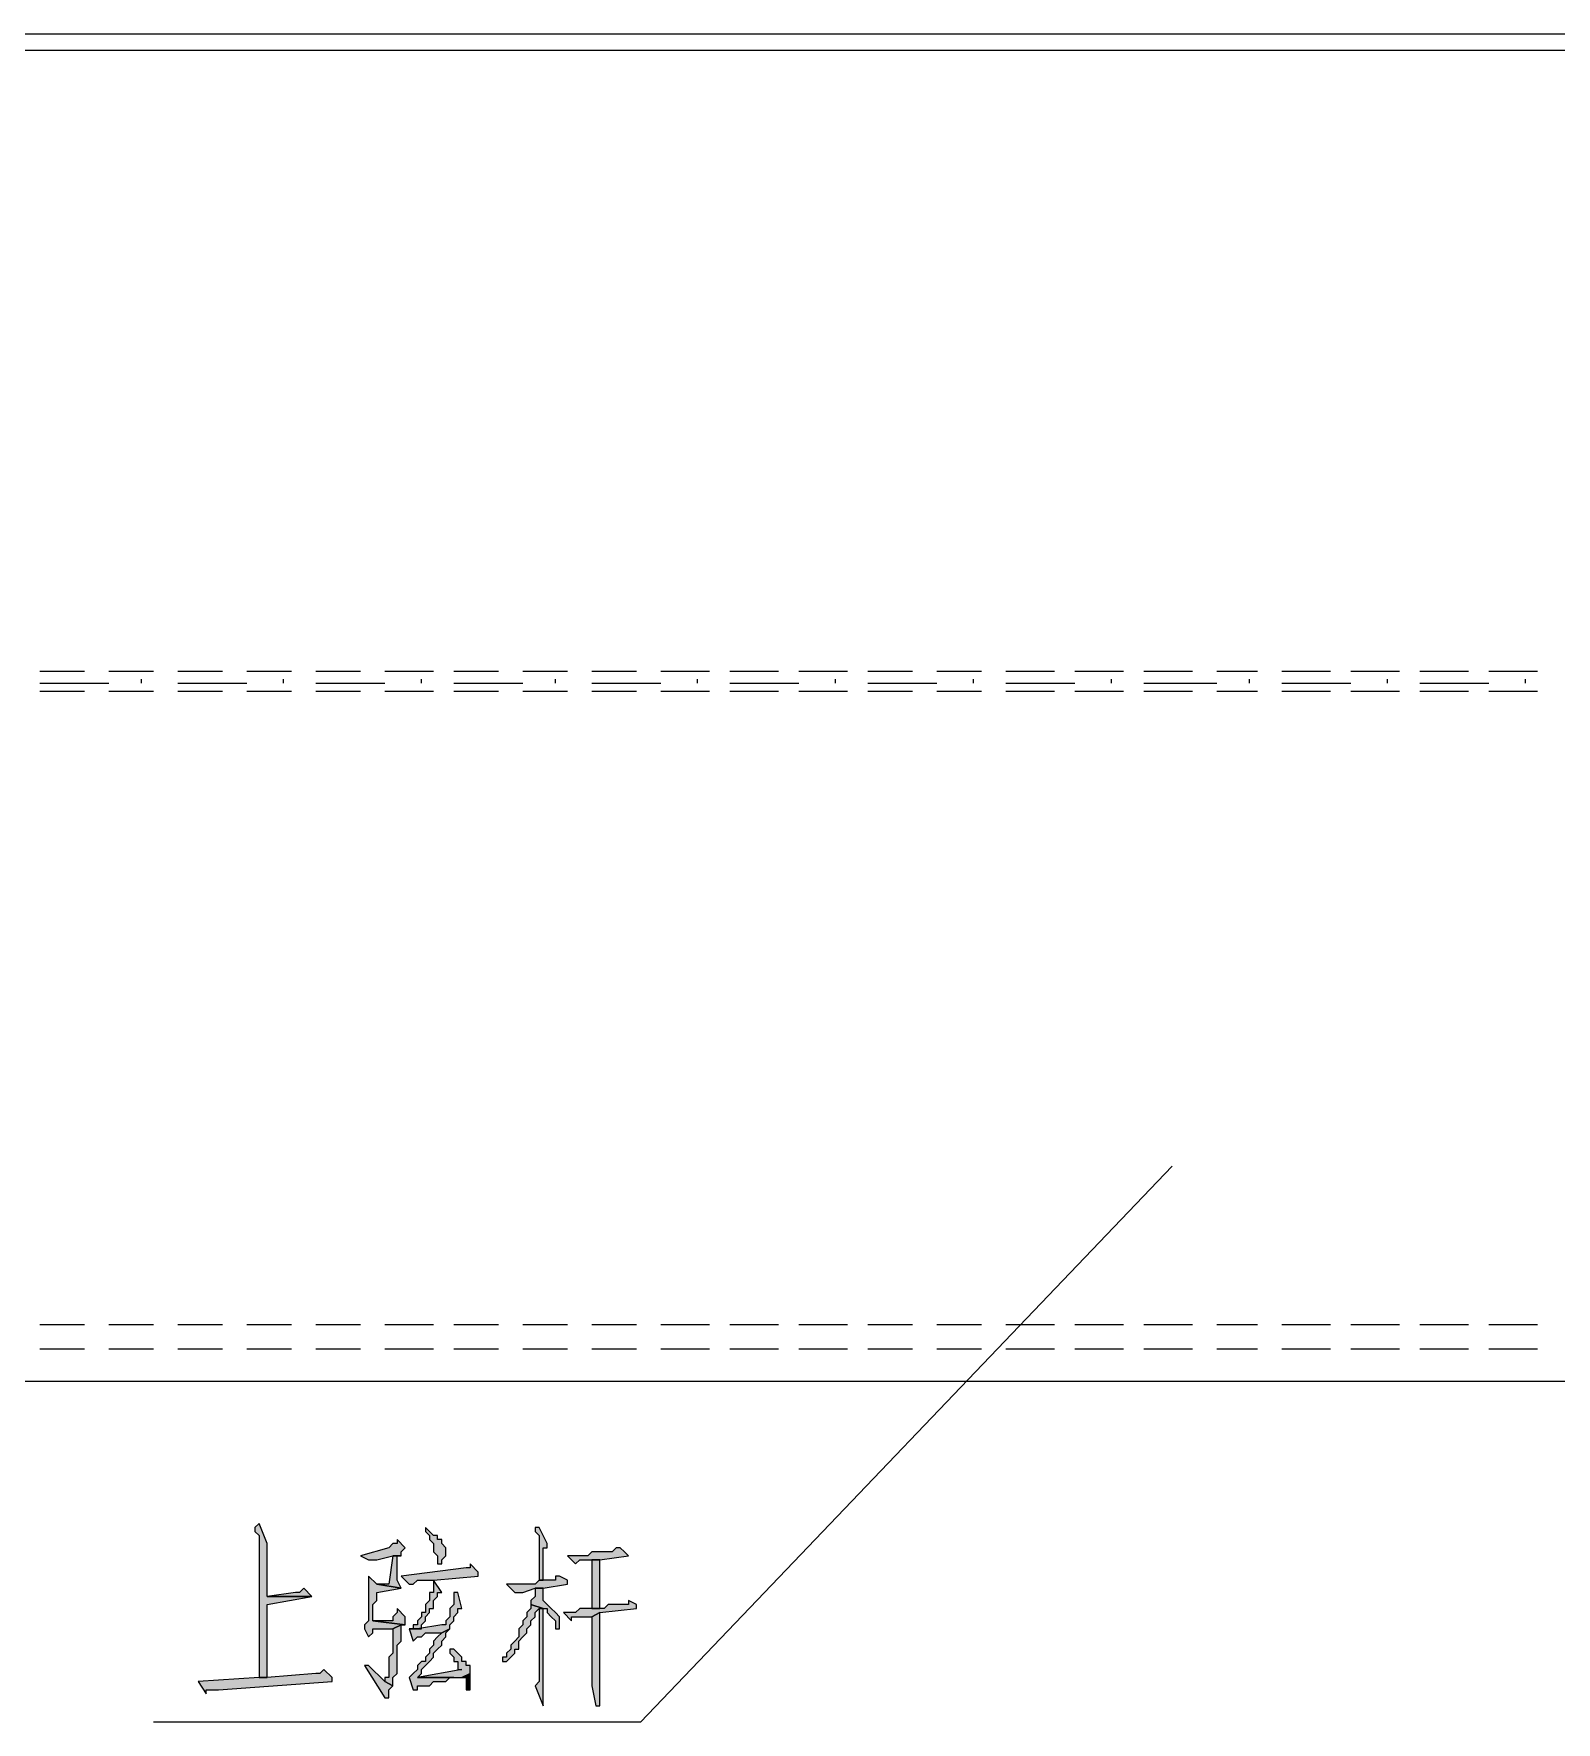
# Model space of a CAD drawing. Header units: millimetres. Extents: x 6 to 291, y 4 to 206.
# Drawn here: x 142.3 to 158.18, y 151.68 to 169.29 of the extents above; entities that cross this region are included whole.
import ezdxf

# ---------------------------------------------------------------- set-up
doc = ezdxf.new("R2010")
doc.units = ezdxf.units.MM
doc.layers.add('C00-00-00', color=7, linetype='Continuous')

msp = doc.modelspace()

# ---------------------------------------------------------------- hatches: boundary and pattern name
at = {"layer": 'C00-00-00'}
h = msp.add_hatch(color=256, dxfattribs=at)
h.dxf.hatch_style = 2
h.paths.add_polyline_path([(144.652992, 153.754669), (144.610659, 153.712336), (144.610659, 153.670003), (144.652992, 153.627669), (144.652992, 152.146003), (144.737659, 152.146003), (144.737659, 152.908003), (145.203326, 152.992669), (144.737659, 152.992669), (144.737659, 153.035003), (144.737659, 153.458336), (144.737659, 153.500669), (144.737659, 153.543003)])
h = msp.add_hatch(color=256, dxfattribs=at)
h.dxf.hatch_style = 2
h.paths.add_polyline_path([(146.092326, 153.585336), (146.092326, 153.543003), (146.049993, 153.543003), (146.00766, 153.500669), (145.711326, 153.416003), (145.795993, 153.373669), (145.838326, 153.373669), (145.88066, 153.373669), (146.049993, 153.416003), (146.13466, 153.416003), (146.13466, 153.458336), (146.176993, 153.500669)])
h = msp.add_hatch(color=256, dxfattribs=at)
h.dxf.hatch_style = 2
h.paths.add_polyline_path([(146.388674, 153.712335), (146.388674, 153.670002), (146.431008, 153.627668), (146.431008, 153.585335), (146.473341, 153.543002), (146.473341, 153.500668), (146.473341, 153.458335), (146.515674, 153.416002), (146.515674, 153.373668), (146.515674, 153.331335), (146.558008, 153.331335), (146.558008, 153.373668), (146.600341, 153.416002), (146.600341, 153.500668), (146.558008, 153.543002), (146.558008, 153.585335), (146.515674, 153.585335), (146.515674, 153.627668), (146.473341, 153.627668), (146.431008, 153.670002)])
h = msp.add_hatch(color=256, dxfattribs=at)
h.dxf.hatch_style = 2
h.paths.add_polyline_path([(147.574003, 153.712335), (147.531669, 153.712335), (147.531669, 153.670002), (147.574003, 153.627668), (147.574003, 153.162002), (147.616336, 153.162002), (147.616336, 153.289002), (147.616336, 153.331335), (147.616336, 153.500668), (147.658669, 153.500668), (147.658669, 153.543002)])
h = msp.add_hatch(color=256, dxfattribs=at)
h.dxf.hatch_style = 2
h.paths.add_polyline_path([(146.134669, 153.416003), (146.050002, 153.416003), (146.007669, 153.11967), (145.880669, 153.11967), (146.134669, 153.077336), (146.092335, 153.162003), (146.092335, 153.24667), (146.092335, 153.289003), (146.092335, 153.416003)])
h = msp.add_hatch(color=256, dxfattribs=at)
h.dxf.hatch_style = 2
h.paths.add_polyline_path([(148.420672, 153.500668), (148.378339, 153.500668), (148.336006, 153.458334), (148.251339, 153.458334), (148.209006, 153.458334), (148.124339, 153.458334), (148.082006, 153.416001), (147.912672, 153.416001), (147.870339, 153.416001), (147.955006, 153.331334), (147.997339, 153.373668), (148.124339, 153.373668), (148.209006, 153.373668), (148.505339, 153.416001), (148.463006, 153.458334)])
h = msp.add_hatch(color=256, dxfattribs=at)
h.dxf.hatch_style = 2
h.paths.add_polyline_path([(146.854328, 153.331334), (146.854328, 153.289001), (146.811994, 153.289001), (146.134661, 153.204334), (146.219328, 153.119668), (146.261661, 153.119668), (146.303994, 153.162001), (146.473328, 153.162001), (146.938994, 153.204334), (146.938994, 153.246668)])
h = msp.add_hatch(color=256, dxfattribs=at)
h.dxf.hatch_style = 2
h.paths.add_polyline_path([(148.208993, 153.373669), (148.12434, 153.373669), (148.12434, 153.289004), (148.12434, 152.865669), (148.208993, 152.865669)])
h = msp.add_hatch(color=256, dxfattribs=at)
h.dxf.hatch_style = 2
h.paths.add_polyline_path([(145.118661, 153.077337), (145.076328, 153.035003), (145.033995, 153.035003), (144.737661, 152.99267), (145.203328, 152.99267)])
h = msp.add_hatch(color=256, dxfattribs=at)
h.dxf.hatch_style = 2
h.paths.add_polyline_path([(145.795994, 153.204336), (145.795994, 153.162002), (145.795994, 153.119669), (145.795994, 152.992669), (145.795994, 152.908002), (145.795994, 152.738669), (145.753661, 152.696336), (145.753661, 152.654002), (145.795994, 152.569336), (145.838328, 152.611669), (145.838328, 152.654002), (145.965328, 152.654002), (146.007661, 152.654002), (146.049994, 152.654002), (146.134661, 152.696336), (146.176994, 152.696336), (145.838328, 152.738669), (145.838328, 152.908002), (145.880661, 152.950336), (145.880661, 153.035002), (146.134661, 153.077336), (145.880661, 153.119669)])
h = msp.add_hatch(color=256, dxfattribs=at)
h.dxf.hatch_style = 2
h.paths.add_polyline_path([(146.473327, 153.162001), (146.473327, 153.119668), (146.473327, 153.035001), (146.430994, 153.035001), (146.430994, 152.992668), (146.430994, 152.950334), (146.38866, 152.908001), (146.38866, 152.865668), (146.38866, 152.823334), (146.346327, 152.823334), (146.346327, 152.781001), (146.303994, 152.738668), (146.303994, 152.696334), (146.26166, 152.696334), (146.26166, 152.654001), (146.219327, 152.654001), (146.303994, 152.654001), (146.346327, 152.654001), (146.346327, 152.696334), (146.38866, 152.738668), (146.38866, 152.781001), (146.430994, 152.823334), (146.430994, 152.865668), (146.473327, 152.865668), (146.473327, 152.908001), (146.473327, 152.950334), (146.51566, 152.992668), (146.51566, 153.035001), (146.557994, 153.035001)])
h = msp.add_hatch(color=256, dxfattribs=at)
h.dxf.hatch_style = 2
h.paths.add_polyline_path([(147.785666, 153.204336), (147.743333, 153.204336), (147.743333, 153.162002), (147.700999, 153.162002), (147.658666, 153.162002), (147.573999, 153.162002), (147.531666, 153.119669), (147.404666, 153.119669), (147.362333, 153.119669), (147.235333, 153.119669), (147.319999, 153.035002), (147.362333, 153.035002), (147.404666, 153.035002), (147.531666, 153.077336), (147.616333, 153.077336), (147.870333, 153.119669), (147.870333, 153.162002)])
h = msp.add_hatch(color=256, dxfattribs=at)
h.dxf.hatch_style = 2
h.paths.add_polyline_path([(147.616329, 153.077337), (147.531662, 153.077337), (147.531662, 153.035003), (147.531662, 152.99267), (147.489329, 152.950337), (147.489329, 152.908003), (147.616329, 152.86567), (147.658662, 152.86567), (147.658662, 152.823337), (147.700996, 152.781003), (147.743329, 152.73867), (147.743329, 152.696337), (147.743329, 152.654003), (147.785662, 152.654003), (147.785662, 152.696337), (147.785662, 152.781003), (147.743329, 152.823337), (147.700996, 152.86567), (147.658662, 152.908003), (147.616329, 152.950337)])
h = msp.add_hatch(color=256, dxfattribs=at)
h.dxf.hatch_style = 2
h.paths.add_polyline_path([(146.092326, 152.865669), (146.092326, 152.823336), (146.049993, 152.781002), (146.049993, 152.738669), (146.00766, 152.738669), (145.838326, 152.738669), (146.176993, 152.696336), (146.176993, 152.781002)])
h = msp.add_hatch(color=256, dxfattribs=at)
h.dxf.hatch_style = 2
h.paths.add_polyline_path([(146.685006, 153.035002), (146.685006, 152.992669), (146.685006, 152.950336), (146.685006, 152.908002), (146.642673, 152.865669), (146.642673, 152.823336), (146.642673, 152.781002), (146.60034, 152.738669), (146.60034, 152.696336), (146.558006, 152.696336), (146.304006, 152.654002), (146.21934, 152.654002), (146.261673, 152.527002), (146.304006, 152.569336), (146.34634, 152.569336), (146.388673, 152.611669), (146.47334, 152.611669), (146.515673, 152.611669), (146.558006, 152.611669), (146.642673, 152.654002), (146.642673, 152.696336), (146.685006, 152.738669), (146.685006, 152.781002), (146.72734, 152.823336), (146.72734, 152.865669), (146.769673, 152.865669), (146.72734, 153.035002)])
h = msp.add_hatch(color=256, dxfattribs=at)
h.dxf.hatch_style = 2
h.paths.add_polyline_path([(147.489334, 152.908004), (147.489334, 152.86567), (147.447001, 152.823337), (147.447001, 152.781004), (147.404667, 152.73867), (147.404667, 152.696337), (147.362334, 152.654004), (147.362334, 152.61167), (147.362334, 152.569337), (147.320001, 152.527004), (147.277667, 152.48467), (147.277667, 152.442337), (147.235334, 152.400004), (147.235334, 152.35767), (147.193001, 152.35767), (147.193001, 152.315337), (147.235334, 152.315337), (147.277667, 152.35767), (147.320001, 152.400004), (147.320001, 152.442337), (147.362334, 152.442337), (147.362334, 152.48467), (147.362334, 152.527004), (147.404667, 152.569337), (147.447001, 152.61167), (147.447001, 152.654004), (147.489334, 152.696337), (147.489334, 152.73867), (147.531667, 152.781004), (147.531667, 152.823337), (147.574001, 152.86567), (147.616334, 152.86567)])
h = msp.add_hatch(color=256, dxfattribs=at)
h.dxf.hatch_style = 2
h.paths.add_polyline_path([(147.616329, 152.865669), (147.573996, 152.865669), (147.573996, 152.823336), (147.573996, 152.103669), (147.531662, 152.061336), (147.616329, 151.849669), (147.616329, 152.103669)])
h = msp.add_hatch(color=256, dxfattribs=at)
h.dxf.hatch_style = 2
h.paths.add_polyline_path([(148.505341, 152.950338), (148.505341, 152.908004), (148.420674, 152.908004), (148.293674, 152.908004), (148.251341, 152.865671), (148.124341, 152.865671), (148.082008, 152.865671), (147.997341, 152.865671), (147.955008, 152.823338), (147.828008, 152.823338), (147.912674, 152.738671), (147.912674, 152.781004), (147.955008, 152.781004), (147.997341, 152.781004), (148.124341, 152.781004), (148.209008, 152.823338), (148.590008, 152.865671), (148.590008, 152.908004)])
h = msp.add_hatch(color=256, dxfattribs=at)
h.dxf.hatch_style = 2
h.paths.add_polyline_path([(146.134669, 152.696336), (146.050002, 152.654003), (146.050002, 152.611669), (146.050002, 152.400003), (146.007669, 152.357669), (146.007669, 152.230669), (146.007669, 152.146003), (145.965335, 152.146003), (145.965335, 152.103669), (146.050002, 152.061336), (146.050002, 152.103669), (146.050002, 152.146003), (146.092335, 152.188336), (146.092335, 152.273003), (146.092335, 152.315336), (146.092335, 152.357669), (146.092335, 152.484669), (146.134669, 152.527003), (146.134669, 152.654003)])
h = msp.add_hatch(color=256, dxfattribs=at)
h.dxf.hatch_style = 2
h.paths.add_polyline_path([(148.208993, 152.823335), (148.124326, 152.781001), (148.124326, 152.146001), (148.124326, 152.103668), (148.124326, 152.061335), (148.16666, 151.849668), (148.208993, 151.849668), (148.208993, 152.103668)])
h = msp.add_hatch(color=256, dxfattribs=at)
h.dxf.hatch_style = 2
h.paths.add_polyline_path([(146.642664, 152.654002), (146.557997, 152.611668), (146.515664, 152.569335), (146.473331, 152.527002), (146.473331, 152.484668), (146.430997, 152.442335), (146.430997, 152.400002), (146.388664, 152.357668), (146.388664, 152.315335), (146.346331, 152.315335), (146.303997, 152.273002), (146.303997, 152.230668), (146.261664, 152.188335), (146.219331, 152.146002), (146.261664, 152.019002), (146.303997, 152.019002), (146.303997, 152.061335), (146.346331, 152.061335), (146.388664, 152.061335), (146.430997, 152.061335), (146.473331, 152.103668), (146.515664, 152.103668), (146.557997, 152.103668), (146.600331, 152.103668), (146.642664, 152.146002), (146.684997, 152.146002), (146.303997, 152.146002), (146.346331, 152.188335), (146.346331, 152.230668), (146.388664, 152.273002), (146.430997, 152.315335), (146.473331, 152.357668), (146.473331, 152.400002), (146.515664, 152.442335), (146.557997, 152.484668), (146.557997, 152.527002), (146.600331, 152.569335), (146.600331, 152.611668)])
h = msp.add_hatch(color=256, dxfattribs=at)
h.dxf.hatch_style = 2
h.paths.add_polyline_path([(146.642664, 152.442334), (146.642664, 152.400001), (146.684997, 152.357668), (146.684997, 152.315334), (146.727331, 152.315334), (146.727331, 152.273001), (146.727331, 152.230668), (146.769664, 152.230668), (146.303997, 152.146001), (146.684997, 152.146001), (146.769664, 152.146001), (146.854331, 152.188334), (146.854331, 152.273001), (146.811997, 152.273001), (146.811997, 152.315334), (146.769664, 152.315334), (146.769664, 152.357668), (146.727331, 152.400001), (146.684997, 152.442334)])
h = msp.add_hatch(color=256, dxfattribs=at)
h.dxf.hatch_style = 2
h.paths.add_polyline_path([(145.330341, 152.230671), (145.288008, 152.188337), (145.245674, 152.188337), (144.737674, 152.146004), (144.653008, 152.146004), (144.018008, 152.103671), (144.102674, 151.976671), (144.102674, 152.019004), (144.145008, 152.019004), (144.187341, 152.019004), (144.229674, 152.019004), (145.415008, 152.103671), (145.415008, 152.146004)])
h = msp.add_hatch(color=256, dxfattribs=at)
h.dxf.hatch_style = 2
h.paths.add_polyline_path([(145.795994, 152.273001), (145.753661, 152.273001), (145.965328, 151.934334), (146.007661, 151.934334), (146.007661, 151.976668), (146.007661, 152.019001), (146.049994, 152.061334), (145.965328, 152.103668)])
h = msp.add_hatch(color=256, dxfattribs=at)
h.dxf.hatch_style = 2
h.paths.add_polyline_path([(146.854328, 152.188336), (146.769661, 152.146003), (146.811994, 152.146003), (146.811994, 152.10367), (146.811994, 152.061336), (146.811994, 152.019003), (146.854328, 152.019003), (146.854328, 152.061336), (146.854328, 152.10367)])

# ---------------------------------------------------------------- linework, layer by layer
at = {"layer": 'C00-00-00', "lineweight": 5}
for points in [[(39.920335, 169.291003), (184.615669, 169.291003)], [(39.920335, 169.12167), (184.615669, 169.12167)], [(142.367004, 162.644671), (142.832674, 162.644671)], [(143.086663, 162.644671), (143.552333, 162.644671)], [(143.425338, 162.517668), (143.425338, 162.560002)], [(143.806339, 162.644671), (144.272008, 162.644671)], [(144.525997, 162.644671), (144.991667, 162.644671)], [(144.906998, 162.517668), (144.906998, 162.560002)], [(145.245672, 162.644671), (145.711326, 162.644671)], [(145.965331, 162.644671), (146.473327, 162.644671)], [(146.346332, 162.517668), (146.346332, 162.560002)], [(146.685006, 162.644671), (147.15066, 162.644671)], [(147.404665, 162.644671), (147.870335, 162.644671)], [(147.74334, 162.517668), (147.74334, 162.560002)], [(148.12434, 162.644671), (148.589994, 162.644671)], [(148.843999, 162.644671), (149.351995, 162.644671)], [(149.225, 162.517668), (149.225, 162.560002)], [(149.563674, 162.644671), (150.07167, 162.644671)], [(150.283333, 162.644671), (150.791329, 162.644671)], [(150.664334, 162.517668), (150.664334, 162.560002)], [(151.002992, 162.644671), (151.468661, 162.644671)], [(151.722667, 162.644671), (152.188337, 162.644671)], [(152.103668, 162.517668), (152.103668, 162.560002)], [(152.442326, 162.644671), (152.950338, 162.644671)], [(153.162001, 162.644671), (153.669997, 162.644671)], [(153.543002, 162.517668), (153.543002, 162.560002)], [(153.88166, 162.644671), (154.389672, 162.644671)], [(154.643661, 162.644671), (155.067004, 162.644671)], [(154.982336, 162.517668), (154.982336, 162.560002)], [(155.320994, 162.644671), (155.829006, 162.644671)], [(156.040669, 162.644671), (156.548665, 162.644671)], [(156.42167, 162.517668), (156.42167, 162.560002)], [(156.760328, 162.644671), (157.26834, 162.644671)], [(157.480003, 162.644671), (157.987999, 162.644671)], [(157.861004, 162.517668), (157.861004, 162.560002)], [(142.367004, 162.517668), (143.086663, 162.517668)], [(142.367004, 162.433004), (142.832674, 162.433004)], [(143.086663, 162.433004), (143.552333, 162.433004)], [(143.806339, 162.517668), (144.525997, 162.517668)], [(143.806339, 162.433004), (144.272008, 162.433004)], [(144.525997, 162.433004), (144.991667, 162.433004)], [(145.245672, 162.517668), (145.965331, 162.517668)], [(145.245672, 162.433004), (145.711326, 162.433004)], [(145.965331, 162.433004), (146.473327, 162.433004)], [(146.685006, 162.517668), (147.404665, 162.517668)], [(146.685006, 162.433004), (147.15066, 162.433004)], [(147.404665, 162.433004), (147.870335, 162.433004)], [(148.12434, 162.517668), (148.843999, 162.517668)], [(148.12434, 162.433004), (148.589994, 162.433004)], [(148.843999, 162.433004), (149.351995, 162.433004)], [(149.563674, 162.517668), (150.283333, 162.517668)], [(149.563674, 162.433004), (150.07167, 162.433004)], [(150.283333, 162.433004), (150.791329, 162.433004)], [(151.002992, 162.517668), (151.722667, 162.517668)], [(151.002992, 162.433004), (151.468661, 162.433004)], [(151.722667, 162.433004), (152.188337, 162.433004)], [(152.442326, 162.517668), (153.162001, 162.517668)], [(152.442326, 162.433004), (152.950338, 162.433004)], [(153.162001, 162.433004), (153.669997, 162.433004)], [(153.88166, 162.517668), (154.643661, 162.517668)], [(153.88166, 162.433004), (154.389672, 162.433004)], [(154.643661, 162.433004), (155.067004, 162.433004)], [(155.320994, 162.517668), (156.040669, 162.517668)], [(155.320994, 162.433004), (155.829006, 162.433004)], [(156.040669, 162.433004), (156.548665, 162.433004)], [(156.760328, 162.517668), (157.480003, 162.517668)], [(156.760328, 162.433004), (157.26834, 162.433004)], [(157.480003, 162.433004), (157.987999, 162.433004)], [(154.177992, 157.480003), (148.632336, 151.680337), (143.552333, 151.680337)], [(142.367004, 155.829002), (142.832674, 155.829002)], [(143.086663, 155.829002), (143.552333, 155.829002)], [(143.806339, 155.829002), (144.272008, 155.829002)], [(144.525997, 155.829002), (144.991667, 155.829002)], [(145.245672, 155.829002), (145.711326, 155.829002)], [(145.965331, 155.829002), (146.473327, 155.829002)], [(146.685006, 155.829002), (147.15066, 155.829002)], [(147.404665, 155.829002), (147.870335, 155.829002)], [(148.12434, 155.829002), (148.589994, 155.829002)], [(148.843999, 155.829002), (149.351995, 155.829002)], [(149.563674, 155.829002), (150.07167, 155.829002)], [(150.283333, 155.829002), (150.791329, 155.829002)], [(151.002992, 155.829002), (151.468661, 155.829002)], [(151.722667, 155.829002), (152.188337, 155.829002)], [(152.442326, 155.829002), (152.950338, 155.829002)], [(153.162001, 155.829002), (153.669997, 155.829002)], [(153.88166, 155.829002), (154.389672, 155.829002)], [(154.643661, 155.829002), (155.067004, 155.829002)], [(155.320994, 155.829002), (155.829006, 155.829002)], [(156.040669, 155.829002), (156.548665, 155.829002)], [(156.760328, 155.829002), (157.26834, 155.829002)], [(157.480003, 155.829002), (157.987999, 155.829002)], [(142.367004, 155.575004), (142.832674, 155.575004)], [(143.086663, 155.575004), (143.552333, 155.575004)], [(143.806339, 155.575004), (144.272008, 155.575004)], [(144.525997, 155.575004), (144.991667, 155.575004)], [(145.245672, 155.575004), (145.711326, 155.575004)], [(145.965331, 155.575004), (146.473327, 155.575004)], [(146.685006, 155.575004), (147.15066, 155.575004)], [(147.404665, 155.575004), (147.870335, 155.575004)], [(148.12434, 155.575004), (148.589994, 155.575004)], [(148.843999, 155.575004), (149.351995, 155.575004)], [(149.563674, 155.575004), (150.07167, 155.575004)], [(150.283333, 155.575004), (150.791329, 155.575004)], [(151.002992, 155.575004), (151.468661, 155.575004)], [(151.722667, 155.575004), (152.188337, 155.575004)], [(152.442326, 155.575004), (152.950338, 155.575004)], [(153.162001, 155.575004), (153.669997, 155.575004)], [(153.88166, 155.575004), (154.389672, 155.575004)], [(154.643661, 155.575004), (155.067004, 155.575004)], [(155.320994, 155.575004), (155.829006, 155.575004)], [(156.040669, 155.575004), (156.548665, 155.575004)], [(156.760328, 155.575004), (157.26834, 155.575004)], [(157.480003, 155.575004), (157.987999, 155.575004)], [(89.408003, 155.236338), (183.938337, 155.236338)]]:
    msp.add_lwpolyline(points, dxfattribs=at)
at = {"layer": 'C00-00-00', "lineweight": 13}
for points in [[(144.652992, 153.754669), (144.610659, 153.712336), (144.610659, 153.670003), (144.652992, 153.627669), (144.652992, 152.146003), (144.737659, 152.146003), (144.737659, 152.908003), (145.203326, 152.992669), (144.737659, 152.992669), (144.737659, 153.035003), (144.737659, 153.458336), (144.737659, 153.500669), (144.737659, 153.543003)], [(146.092326, 153.585336), (146.092326, 153.543003), (146.049993, 153.543003), (146.00766, 153.500669), (145.711326, 153.416003), (145.795993, 153.373669), (145.838326, 153.373669), (145.88066, 153.373669), (146.049993, 153.416003), (146.13466, 153.416003), (146.13466, 153.458336), (146.176993, 153.500669)], [(146.388674, 153.712335), (146.388674, 153.670002), (146.431008, 153.627668), (146.431008, 153.585335), (146.473341, 153.543002), (146.473341, 153.500668), (146.473341, 153.458335), (146.515674, 153.416002), (146.515674, 153.373668), (146.515674, 153.331335), (146.558008, 153.331335), (146.558008, 153.373668), (146.600341, 153.416002), (146.600341, 153.500668), (146.558008, 153.543002), (146.558008, 153.585335), (146.515674, 153.585335), (146.515674, 153.627668), (146.473341, 153.627668), (146.431008, 153.670002)], [(147.574003, 153.712335), (147.531669, 153.712335), (147.531669, 153.670002), (147.574003, 153.627668), (147.574003, 153.162002), (147.616336, 153.162002), (147.616336, 153.289002), (147.616336, 153.331335), (147.616336, 153.500668), (147.658669, 153.500668), (147.658669, 153.543002)], [(146.134669, 153.416003), (146.050002, 153.416003), (146.007669, 153.11967), (145.880669, 153.11967), (146.134669, 153.077336), (146.092335, 153.162003), (146.092335, 153.24667), (146.092335, 153.289003), (146.092335, 153.416003)], [(148.420672, 153.500668), (148.378339, 153.500668), (148.336006, 153.458334), (148.251339, 153.458334), (148.209006, 153.458334), (148.124339, 153.458334), (148.082006, 153.416001), (147.912672, 153.416001), (147.870339, 153.416001), (147.955006, 153.331334), (147.997339, 153.373668), (148.124339, 153.373668), (148.209006, 153.373668), (148.505339, 153.416001), (148.463006, 153.458334)], [(146.854328, 153.331334), (146.854328, 153.289001), (146.811994, 153.289001), (146.134661, 153.204334), (146.219328, 153.119668), (146.261661, 153.119668), (146.303994, 153.162001), (146.473328, 153.162001), (146.938994, 153.204334), (146.938994, 153.246668)], [(148.208993, 153.373669), (148.12434, 153.373669), (148.12434, 153.289004), (148.12434, 152.865669), (148.208993, 152.865669)], [(145.118661, 153.077337), (145.076328, 153.035003), (145.033995, 153.035003), (144.737661, 152.99267), (145.203328, 152.99267)], [(145.795994, 153.204336), (145.795994, 153.162002), (145.795994, 153.119669), (145.795994, 152.992669), (145.795994, 152.908002), (145.795994, 152.738669), (145.753661, 152.696336), (145.753661, 152.654002), (145.795994, 152.569336), (145.838328, 152.611669), (145.838328, 152.654002), (145.965328, 152.654002), (146.007661, 152.654002), (146.049994, 152.654002), (146.134661, 152.696336), (146.176994, 152.696336), (145.838328, 152.738669), (145.838328, 152.908002), (145.880661, 152.950336), (145.880661, 153.035002), (146.134661, 153.077336), (145.880661, 153.119669)], [(146.473327, 153.162001), (146.473327, 153.119668), (146.473327, 153.035001), (146.430994, 153.035001), (146.430994, 152.992668), (146.430994, 152.950334), (146.38866, 152.908001), (146.38866, 152.865668), (146.38866, 152.823334), (146.346327, 152.823334), (146.346327, 152.781001), (146.303994, 152.738668), (146.303994, 152.696334), (146.26166, 152.696334), (146.26166, 152.654001), (146.219327, 152.654001), (146.303994, 152.654001), (146.346327, 152.654001), (146.346327, 152.696334), (146.38866, 152.738668), (146.38866, 152.781001), (146.430994, 152.823334), (146.430994, 152.865668), (146.473327, 152.865668), (146.473327, 152.908001), (146.473327, 152.950334), (146.51566, 152.992668), (146.51566, 153.035001), (146.557994, 153.035001)], [(147.785666, 153.204336), (147.743333, 153.204336), (147.743333, 153.162002), (147.700999, 153.162002), (147.658666, 153.162002), (147.573999, 153.162002), (147.531666, 153.119669), (147.404666, 153.119669), (147.362333, 153.119669), (147.235333, 153.119669), (147.319999, 153.035002), (147.362333, 153.035002), (147.404666, 153.035002), (147.531666, 153.077336), (147.616333, 153.077336), (147.870333, 153.119669), (147.870333, 153.162002)], [(147.616329, 153.077337), (147.531662, 153.077337), (147.531662, 153.035003), (147.531662, 152.99267), (147.489329, 152.950337), (147.489329, 152.908003), (147.616329, 152.86567), (147.658662, 152.86567), (147.658662, 152.823337), (147.700996, 152.781003), (147.743329, 152.73867), (147.743329, 152.696337), (147.743329, 152.654003), (147.785662, 152.654003), (147.785662, 152.696337), (147.785662, 152.781003), (147.743329, 152.823337), (147.700996, 152.86567), (147.658662, 152.908003), (147.616329, 152.950337)], [(146.092326, 152.865669), (146.092326, 152.823336), (146.049993, 152.781002), (146.049993, 152.738669), (146.00766, 152.738669), (145.838326, 152.738669), (146.176993, 152.696336), (146.176993, 152.781002)], [(146.685006, 153.035002), (146.685006, 152.992669), (146.685006, 152.950336), (146.685006, 152.908002), (146.642673, 152.865669), (146.642673, 152.823336), (146.642673, 152.781002), (146.60034, 152.738669), (146.60034, 152.696336), (146.558006, 152.696336), (146.304006, 152.654002), (146.21934, 152.654002), (146.261673, 152.527002), (146.304006, 152.569336), (146.34634, 152.569336), (146.388673, 152.611669), (146.47334, 152.611669), (146.515673, 152.611669), (146.558006, 152.611669), (146.642673, 152.654002), (146.642673, 152.696336), (146.685006, 152.738669), (146.685006, 152.781002), (146.72734, 152.823336), (146.72734, 152.865669), (146.769673, 152.865669), (146.72734, 153.035002)], [(147.489334, 152.908004), (147.489334, 152.86567), (147.447001, 152.823337), (147.447001, 152.781004), (147.404667, 152.73867), (147.404667, 152.696337), (147.362334, 152.654004), (147.362334, 152.61167), (147.362334, 152.569337), (147.320001, 152.527004), (147.277667, 152.48467), (147.277667, 152.442337), (147.235334, 152.400004), (147.235334, 152.35767), (147.193001, 152.35767), (147.193001, 152.315337), (147.235334, 152.315337), (147.277667, 152.35767), (147.320001, 152.400004), (147.320001, 152.442337), (147.362334, 152.442337), (147.362334, 152.48467), (147.362334, 152.527004), (147.404667, 152.569337), (147.447001, 152.61167), (147.447001, 152.654004), (147.489334, 152.696337), (147.489334, 152.73867), (147.531667, 152.781004), (147.531667, 152.823337), (147.574001, 152.86567), (147.616334, 152.86567)], [(147.616329, 152.865669), (147.573996, 152.865669), (147.573996, 152.823336), (147.573996, 152.103669), (147.531662, 152.061336), (147.616329, 151.849669), (147.616329, 152.103669)], [(148.505341, 152.950338), (148.505341, 152.908004), (148.420674, 152.908004), (148.293674, 152.908004), (148.251341, 152.865671), (148.124341, 152.865671), (148.082008, 152.865671), (147.997341, 152.865671), (147.955008, 152.823338), (147.828008, 152.823338), (147.912674, 152.738671), (147.912674, 152.781004), (147.955008, 152.781004), (147.997341, 152.781004), (148.124341, 152.781004), (148.209008, 152.823338), (148.590008, 152.865671), (148.590008, 152.908004)], [(146.134669, 152.696336), (146.050002, 152.654003), (146.050002, 152.611669), (146.050002, 152.400003), (146.007669, 152.357669), (146.007669, 152.230669), (146.007669, 152.146003), (145.965335, 152.146003), (145.965335, 152.103669), (146.050002, 152.061336), (146.050002, 152.103669), (146.050002, 152.146003), (146.092335, 152.188336), (146.092335, 152.273003), (146.092335, 152.315336), (146.092335, 152.357669), (146.092335, 152.484669), (146.134669, 152.527003), (146.134669, 152.654003)], [(148.208993, 152.823335), (148.124326, 152.781001), (148.124326, 152.146001), (148.124326, 152.103668), (148.124326, 152.061335), (148.16666, 151.849668), (148.208993, 151.849668), (148.208993, 152.103668)], [(146.642664, 152.654002), (146.557997, 152.611668), (146.515664, 152.569335), (146.473331, 152.527002), (146.473331, 152.484668), (146.430997, 152.442335), (146.430997, 152.400002), (146.388664, 152.357668), (146.388664, 152.315335), (146.346331, 152.315335), (146.303997, 152.273002), (146.303997, 152.230668), (146.261664, 152.188335), (146.219331, 152.146002), (146.261664, 152.019002), (146.303997, 152.019002), (146.303997, 152.061335), (146.346331, 152.061335), (146.388664, 152.061335), (146.430997, 152.061335), (146.473331, 152.103668), (146.515664, 152.103668), (146.557997, 152.103668), (146.600331, 152.103668), (146.642664, 152.146002), (146.684997, 152.146002), (146.303997, 152.146002), (146.346331, 152.188335), (146.346331, 152.230668), (146.388664, 152.273002), (146.430997, 152.315335), (146.473331, 152.357668), (146.473331, 152.400002), (146.515664, 152.442335), (146.557997, 152.484668), (146.557997, 152.527002), (146.600331, 152.569335), (146.600331, 152.611668)], [(146.642664, 152.442334), (146.642664, 152.400001), (146.684997, 152.357668), (146.684997, 152.315334), (146.727331, 152.315334), (146.727331, 152.273001), (146.727331, 152.230668), (146.769664, 152.230668), (146.303997, 152.146001), (146.684997, 152.146001), (146.769664, 152.146001), (146.854331, 152.188334), (146.854331, 152.273001), (146.811997, 152.273001), (146.811997, 152.315334), (146.769664, 152.315334), (146.769664, 152.357668), (146.727331, 152.400001), (146.684997, 152.442334)], [(145.330341, 152.230671), (145.288008, 152.188337), (145.245674, 152.188337), (144.737674, 152.146004), (144.653008, 152.146004), (144.018008, 152.103671), (144.102674, 151.976671), (144.102674, 152.019004), (144.145008, 152.019004), (144.187341, 152.019004), (144.229674, 152.019004), (145.415008, 152.103671), (145.415008, 152.146004)], [(145.795994, 152.273001), (145.753661, 152.273001), (145.965328, 151.934334), (146.007661, 151.934334), (146.007661, 151.976668), (146.007661, 152.019001), (146.049994, 152.061334), (145.965328, 152.103668)], [(146.854328, 152.188336), (146.769661, 152.146003), (146.811994, 152.146003), (146.811994, 152.10367), (146.811994, 152.061336), (146.811994, 152.019003), (146.854328, 152.019003), (146.854328, 152.061336), (146.854328, 152.10367)]]:
    msp.add_lwpolyline(points, close=True, dxfattribs=at)

doc.saveas('drawing.dxf')
